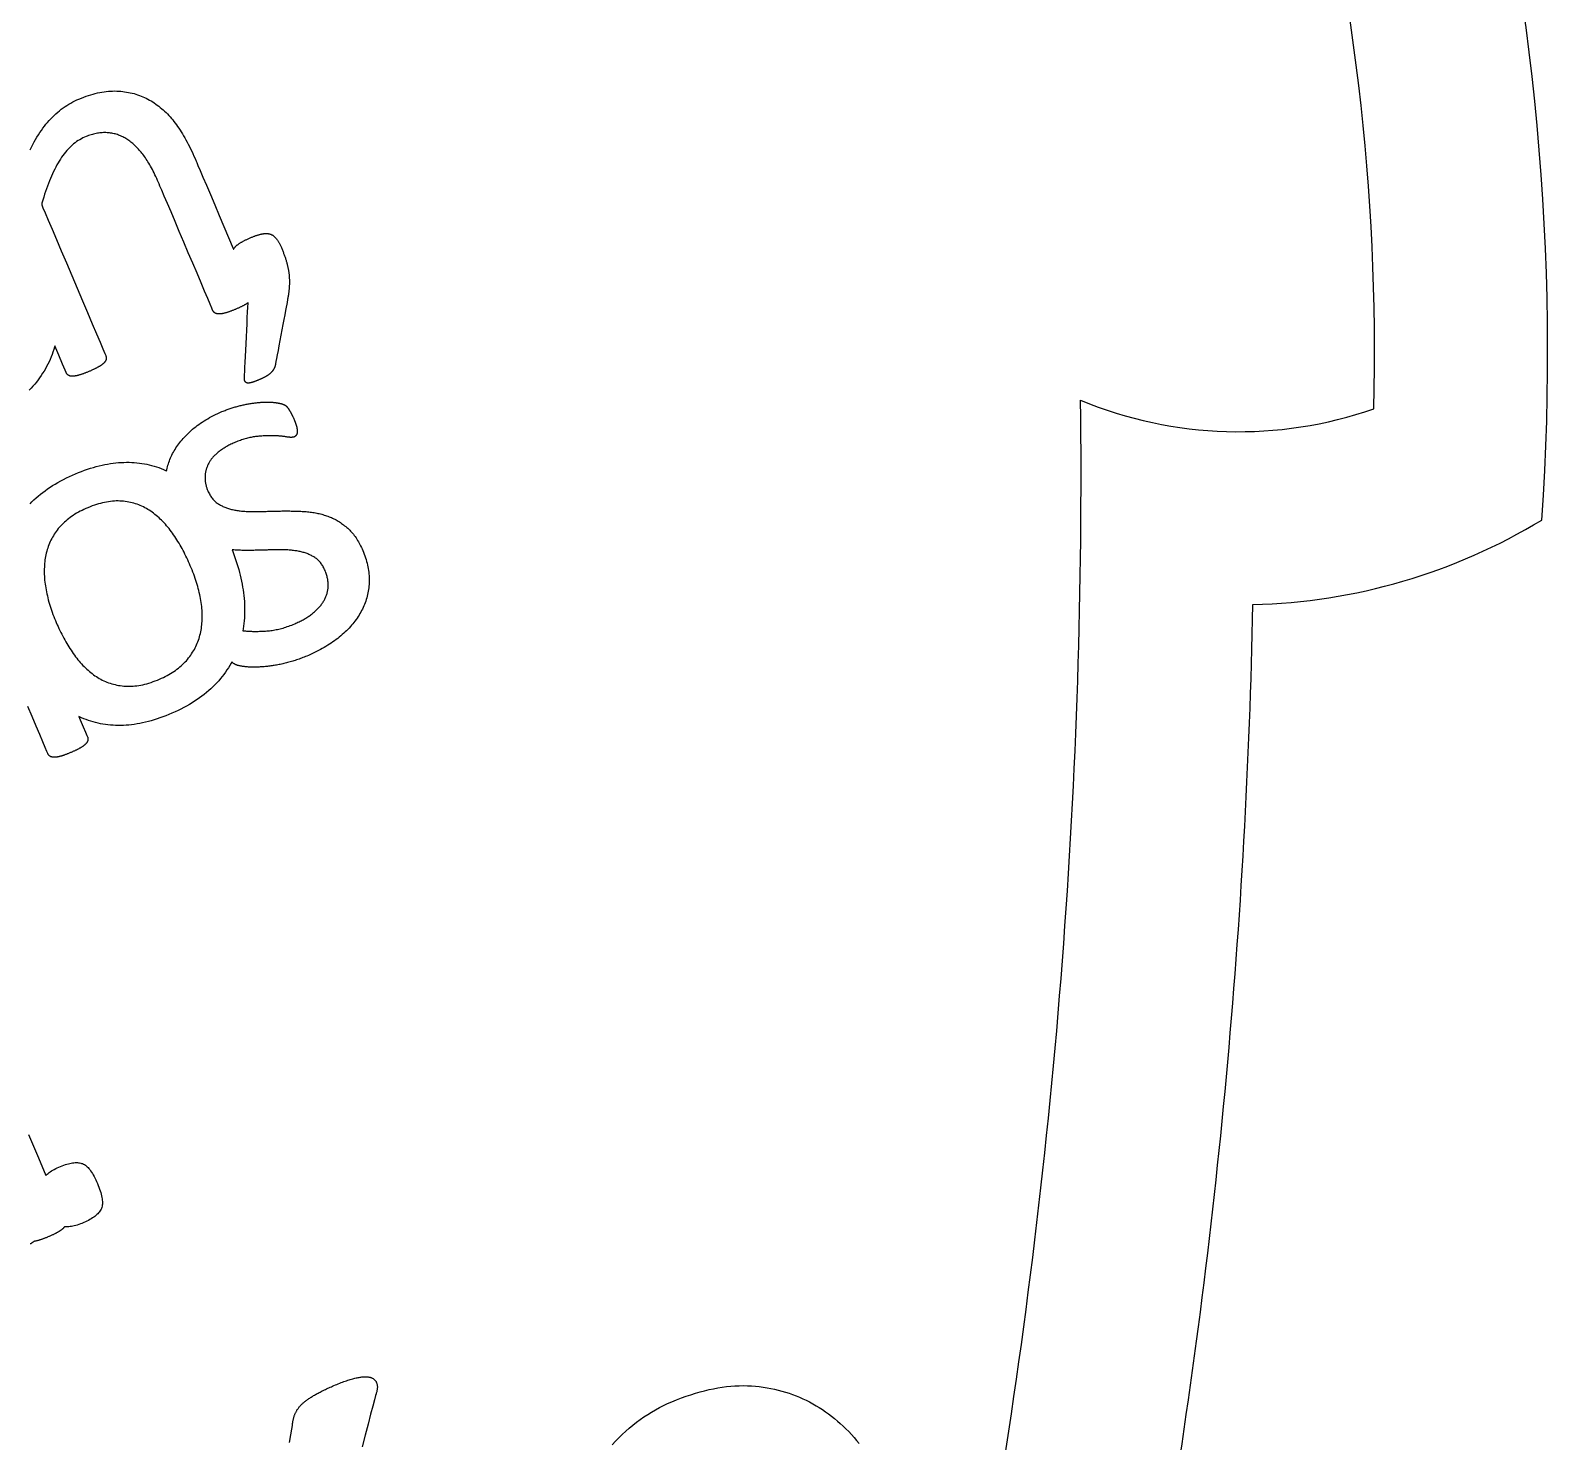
# Model space of a CAD drawing. Header units: millimetres. Extents: x 47 to 159, y 49 to 299.
# Drawn here: x 125.88 to 158.74, y 114.55 to 145.12 of the extents above; entities that cross this region are included whole.
import ezdxf

# ---------------------------------------------------------------- set-up
doc = ezdxf.new("R2010")
doc.units = ezdxf.units.MM

# ---------------------------------------------------------------- blocks, each defined once
blk = doc.blocks.new('angel 01')
for points in [[(27.811, 63.488, 0.036051), (29.696, 83.879, 0.130953), (35.952, 85.712, 0.081074), (34.374, 102.671, 0.071754), (27.521, 130.953, 0.116896), (18.383, 146.555, 0.159235), (13.747, 149.005, 0.318461), (7.102, 157.632, 0.033088)], [(24.112, 64.101, 0.043926), (25.965, 88.307, 0.184388), (32.312, 88.12, 0.071583), (30.669, 102.015, 0.06417)]]:
    blk.add_lwpolyline(points, format="xyb")
for points in [[(3.22, 93.733), (3.248, 93.791), (3.276, 93.847), (3.305, 93.901), (3.335, 93.954), (3.365, 94.006), (3.396, 94.056), (3.428, 94.104), (3.46, 94.151), (3.492, 94.197), (3.526, 94.241), (3.56, 94.283), (3.594, 94.324), (3.629, 94.364), (3.665, 94.403), (3.701, 94.44), (3.738, 94.476), (3.776, 94.511), (3.814, 94.545), (3.853, 94.577), (3.892, 94.608), (3.932, 94.638), (3.973, 94.666), (4.014, 94.693), (4.056, 94.719), (4.098, 94.744), (4.141, 94.767), (4.184, 94.789), (4.229, 94.81), (4.274, 94.83), (4.327, 94.851), (4.378, 94.871), (4.429, 94.89), (4.48, 94.907), (4.53, 94.923), (4.58, 94.937), (4.629, 94.95), (4.678, 94.962), (4.726, 94.972), (4.773, 94.981), (4.821, 94.988), (4.867, 94.995), (4.913, 94.999), (4.959, 95.003), (5.004, 95.004), (5.048, 95.005), (5.093, 95.004), (5.136, 95.002), (5.179, 94.998), (5.222, 94.994), (5.264, 94.989), (5.305, 94.982), (5.346, 94.975), (5.387, 94.966), (5.427, 94.957), (5.467, 94.947), (5.506, 94.935), (5.545, 94.923), (5.583, 94.91), (5.621, 94.895), (5.658, 94.88), (5.695, 94.864), (5.731, 94.846), (5.767, 94.828), (5.802, 94.809), (5.837, 94.788), (5.871, 94.767), (5.905, 94.745), (5.939, 94.722), (5.971, 94.698), (6.004, 94.673), (6.036, 94.648), (6.068, 94.621), (6.099, 94.594), (6.129, 94.566), (6.16, 94.537), (6.189, 94.507), (6.219, 94.476), (6.248, 94.444), (6.276, 94.412), (6.304, 94.378), (6.331, 94.344), (6.358, 94.309), (6.385, 94.273), (6.411, 94.236), (6.438, 94.197), (6.464, 94.158), (6.49, 94.117), (6.515, 94.076), (6.541, 94.033), (6.566, 93.989), (6.592, 93.944), (6.617, 93.898), (6.642, 93.85), (6.667, 93.802), (6.691, 93.752), (6.716, 93.701), (6.74, 93.649), (6.765, 93.596), (6.789, 93.542), (6.812, 93.487), (6.824, 93.459), (6.852, 93.393), (6.898, 93.284), (6.96, 93.139), (7.035, 92.962), (7.121, 92.761), (7.214, 92.541), (7.313, 92.309), (7.414, 92.07), (7.516, 91.83), (7.615, 91.596), (7.623, 91.577), (7.626, 91.581), (7.631, 91.589), (7.636, 91.597), (7.642, 91.604), (7.647, 91.612), (7.654, 91.619), (7.66, 91.626), (7.666, 91.634), (7.673, 91.641), (7.68, 91.648), (7.688, 91.655), (7.696, 91.662), (7.703, 91.669), (7.712, 91.675), (7.72, 91.682), (7.729, 91.689), (7.738, 91.695), (7.747, 91.702), (7.757, 91.708), (7.767, 91.714), (7.777, 91.721), (7.787, 91.727), (7.798, 91.733), (7.809, 91.739), (7.82, 91.746), (7.832, 91.752), (7.844, 91.758), (7.856, 91.765), (7.869, 91.771), (7.882, 91.777), (7.895, 91.784), (7.909, 91.79), (7.922, 91.797), (7.937, 91.803), (7.951, 91.81), (7.966, 91.816), (7.981, 91.823), (7.996, 91.829), (8.01, 91.835), (8.024, 91.841), (8.038, 91.846), (8.052, 91.852), (8.066, 91.857), (8.08, 91.862), (8.093, 91.866), (8.106, 91.871), (8.119, 91.875), (8.132, 91.88), (8.144, 91.884), (8.157, 91.888), (8.169, 91.891), (8.181, 91.895), (8.192, 91.898), (8.204, 91.901), (8.215, 91.904), (8.227, 91.906), (8.238, 91.909), (8.249, 91.911), (8.26, 91.912), (8.27, 91.914), (8.281, 91.915), (8.291, 91.916), (8.301, 91.917), (8.311, 91.917), (8.321, 91.918), (8.331, 91.918), (8.341, 91.917), (8.35, 91.917), (8.36, 91.916), (8.369, 91.915), (8.378, 91.914), (8.387, 91.912), (8.396, 91.911), (8.404, 91.908), (8.413, 91.906), (8.421, 91.903), (8.43, 91.9), (8.438, 91.896), (8.446, 91.892), (8.455, 91.888), (8.463, 91.883), (8.471, 91.879), (8.479, 91.873), (8.486, 91.868), (8.494, 91.862), (8.502, 91.855), (8.509, 91.849), (8.517, 91.841), (8.524, 91.834), (8.531, 91.826), (8.539, 91.818), (8.546, 91.81), (8.553, 91.801), (8.56, 91.791), (8.567, 91.781), (8.574, 91.771), (8.581, 91.76), (8.588, 91.749), (8.595, 91.737), (8.602, 91.725), (8.609, 91.713), (8.616, 91.7), (8.623, 91.686), (8.63, 91.672), (8.637, 91.658), (8.644, 91.643), (8.651, 91.628), (8.657, 91.612), (8.665, 91.594), (8.673, 91.576), (8.68, 91.558), (8.687, 91.54), (8.694, 91.523), (8.701, 91.505), (8.707, 91.488), (8.714, 91.47), (8.72, 91.453), (8.726, 91.436), (8.732, 91.419), (8.738, 91.402), (8.744, 91.386), (8.749, 91.369), (8.754, 91.353), (8.759, 91.337), (8.764, 91.32), (8.769, 91.304), (8.774, 91.288), (8.778, 91.272), (8.782, 91.256), (8.786, 91.241), (8.79, 91.225), (8.794, 91.209), (8.797, 91.193), (8.801, 91.177), (8.804, 91.162), (8.807, 91.146), (8.81, 91.131), (8.812, 91.115), (8.815, 91.1), (8.817, 91.084), (8.819, 91.069), (8.821, 91.054), (8.823, 91.038), (8.825, 91.023), (8.826, 91.008), (8.827, 90.992), (8.829, 90.977), (8.83, 90.961), (8.83, 90.946), (8.831, 90.93), (8.832, 90.914), (8.832, 90.899), (8.832, 90.883), (8.832, 90.867), (8.832, 90.852), (8.832, 90.836), (8.831, 90.82), (8.831, 90.804), (8.83, 90.788), (8.829, 90.772), (8.828, 90.756), (8.827, 90.74), (8.825, 90.723), (8.824, 90.707), (8.822, 90.69), (8.82, 90.673), (8.819, 90.656), (8.816, 90.639), (8.814, 90.622), (8.812, 90.605), (8.809, 90.587), (8.807, 90.569), (8.804, 90.551), (8.801, 90.533), (8.798, 90.515), (8.794, 90.497), (8.791, 90.478), (8.788, 90.459), (8.785, 90.444), (8.781, 90.426), (8.773, 90.385), (8.762, 90.325), (8.748, 90.248), (8.731, 90.157), (8.711, 90.055), (8.691, 89.945), (8.669, 89.831), (8.648, 89.714), (8.626, 89.599), (8.605, 89.488), (8.586, 89.384), (8.568, 89.29), (8.553, 89.209), (8.541, 89.143), (8.532, 89.097), (8.527, 89.073), (8.526, 89.067), (8.525, 89.062), (8.524, 89.057), (8.522, 89.052), (8.521, 89.046), (8.519, 89.041), (8.517, 89.036), (8.516, 89.031), (8.514, 89.026), (8.512, 89.021), (8.51, 89.016), (8.508, 89.011), (8.506, 89.007), (8.504, 89.002), (8.501, 88.997), (8.499, 88.992), (8.496, 88.988), (8.494, 88.983), (8.491, 88.979), (8.489, 88.974), (8.486, 88.969), (8.483, 88.965), (8.48, 88.96), (8.476, 88.956), (8.473, 88.951), (8.47, 88.946), (8.466, 88.942), (8.463, 88.937), (8.459, 88.933), (8.455, 88.928), (8.451, 88.923), (8.447, 88.919), (8.443, 88.914), (8.438, 88.909), (8.434, 88.905), (8.429, 88.9), (8.425, 88.895), (8.42, 88.89), (8.415, 88.886), (8.41, 88.881), (8.405, 88.877), (8.399, 88.872), (8.394, 88.868), (8.388, 88.863), (8.382, 88.859), (8.377, 88.854), (8.371, 88.85), (8.364, 88.846), (8.358, 88.842), (8.352, 88.838), (8.345, 88.833), (8.339, 88.829), (8.332, 88.825), (8.325, 88.821), (8.318, 88.817), (8.31, 88.813), (8.302, 88.809), (8.294, 88.805), (8.286, 88.801), (8.278, 88.796), (8.269, 88.792), (8.26, 88.788), (8.251, 88.783), (8.242, 88.779), (8.232, 88.774), (8.223, 88.77), (8.213, 88.765), (8.202, 88.761), (8.192, 88.756), (8.181, 88.752), (8.17, 88.747), (8.16, 88.742), (8.15, 88.738), (8.14, 88.734), (8.131, 88.731), (8.122, 88.727), (8.112, 88.723), (8.103, 88.72), (8.095, 88.717), (8.086, 88.713), (8.077, 88.71), (8.069, 88.707), (8.061, 88.705), (8.053, 88.702), (8.045, 88.699), (8.037, 88.697), (8.03, 88.695), (8.023, 88.693), (8.015, 88.691), (8.008, 88.689), (8.001, 88.687), (7.995, 88.685), (7.988, 88.684), (7.982, 88.682), (7.976, 88.681), (7.97, 88.68), (7.964, 88.68), (7.959, 88.679), (7.953, 88.678), (7.948, 88.678), (7.943, 88.678), (7.938, 88.678), (7.934, 88.678), (7.929, 88.678), (7.925, 88.679), (7.921, 88.679), (7.917, 88.68), (7.914, 88.681), (7.91, 88.682), (7.907, 88.684), (7.903, 88.685), (7.9, 88.686), (7.897, 88.688), (7.894, 88.69), (7.891, 88.692), (7.888, 88.694), (7.885, 88.696), (7.883, 88.699), (7.88, 88.701), (7.878, 88.704), (7.876, 88.707), (7.874, 88.71), (7.872, 88.713), (7.87, 88.716), (7.868, 88.72), (7.866, 88.723), (7.865, 88.727), (7.863, 88.731), (7.862, 88.735), (7.861, 88.739), (7.86, 88.743), (7.859, 88.747), (7.858, 88.752), (7.857, 88.756), (7.857, 88.761), (7.856, 88.766), (7.856, 88.771), (7.856, 88.776), (7.856, 88.781), (7.856, 88.786), (7.856, 88.792), (7.856, 88.798), (7.857, 88.812), (7.859, 88.856), (7.863, 88.926), (7.867, 89.018), (7.873, 89.128), (7.879, 89.252), (7.885, 89.388), (7.892, 89.53), (7.9, 89.676), (7.907, 89.821), (7.914, 89.962), (7.92, 90.096), (7.926, 90.217), (7.931, 90.324), (7.936, 90.411), (7.936, 90.417), (7.934, 90.415), (7.926, 90.41), (7.919, 90.405), (7.912, 90.4), (7.904, 90.395), (7.896, 90.39), (7.887, 90.385), (7.879, 90.38), (7.87, 90.375), (7.861, 90.37), (7.851, 90.364), (7.842, 90.359), (7.832, 90.354), (7.821, 90.348), (7.811, 90.343), (7.8, 90.338), (7.789, 90.332), (7.777, 90.327), (7.766, 90.321), (7.754, 90.315), (7.741, 90.31), (7.729, 90.304), (7.716, 90.298), (7.702, 90.292), (7.689, 90.286), (7.675, 90.281), (7.661, 90.275), (7.647, 90.269), (7.633, 90.263), (7.619, 90.257), (7.605, 90.252), (7.592, 90.247), (7.579, 90.242), (7.567, 90.237), (7.554, 90.232), (7.542, 90.228), (7.53, 90.223), (7.519, 90.219), (7.507, 90.215), (7.496, 90.212), (7.485, 90.208), (7.475, 90.205), (7.465, 90.202), (7.455, 90.199), (7.445, 90.196), (7.435, 90.194), (7.426, 90.191), (7.417, 90.189), (7.408, 90.187), (7.399, 90.185), (7.39, 90.183), (7.382, 90.182), (7.374, 90.18), (7.366, 90.179), (7.358, 90.178), (7.351, 90.177), (7.343, 90.176), (7.336, 90.175), (7.329, 90.175), (7.322, 90.175), (7.316, 90.175), (7.31, 90.175), (7.303, 90.175), (7.297, 90.175), (7.292, 90.175), (7.286, 90.176), (7.28, 90.177), (7.275, 90.177), (7.269, 90.178), (7.264, 90.179), (7.259, 90.18), (7.254, 90.182), (7.25, 90.183), (7.245, 90.184), (7.241, 90.186), (7.236, 90.188), (7.232, 90.19), (7.228, 90.192), (7.224, 90.194), (7.22, 90.196), (7.217, 90.198), (7.213, 90.201), (7.21, 90.203), (7.206, 90.206), (7.203, 90.209), (7.2, 90.212), (7.197, 90.215), (7.194, 90.218), (7.191, 90.221), (7.188, 90.225), (7.186, 90.229), (7.183, 90.233), (7.181, 90.237), (7.178, 90.241), (7.176, 90.245), (7.174, 90.249), (7.172, 90.254), (7.169, 90.26), (7.151, 90.303), (7.114, 90.389), (7.062, 90.513), (6.995, 90.67), (6.918, 90.852), (6.831, 91.056), (6.739, 91.274), (6.642, 91.501), (6.544, 91.732), (6.448, 91.96), (6.355, 92.179), (6.268, 92.384), (6.189, 92.569), (6.121, 92.728), (6.067, 92.856), (6.029, 92.946), (6.009, 92.993), (5.996, 93.023), (5.977, 93.066), (5.958, 93.109), (5.939, 93.15), (5.92, 93.191), (5.901, 93.23), (5.882, 93.268), (5.864, 93.305), (5.845, 93.34), (5.826, 93.375), (5.807, 93.408), (5.788, 93.441), (5.769, 93.472), (5.751, 93.502), (5.732, 93.53), (5.713, 93.558), (5.694, 93.585), (5.676, 93.61), (5.657, 93.634), (5.638, 93.658), (5.619, 93.681), (5.6, 93.704), (5.581, 93.726), (5.561, 93.747), (5.541, 93.768), (5.521, 93.788), (5.501, 93.808), (5.481, 93.827), (5.46, 93.846), (5.44, 93.864), (5.419, 93.881), (5.398, 93.898), (5.377, 93.914), (5.355, 93.93), (5.334, 93.945), (5.312, 93.96), (5.29, 93.974), (5.268, 93.987), (5.246, 93.999), (5.223, 94.011), (5.2, 94.022), (5.177, 94.032), (5.154, 94.042), (5.13, 94.051), (5.107, 94.059), (5.083, 94.066), (5.059, 94.073), (5.034, 94.079), (5.01, 94.085), (4.985, 94.089), (4.96, 94.093), (4.935, 94.096), (4.909, 94.099), (4.883, 94.101), (4.858, 94.102), (4.832, 94.102), (4.806, 94.102), (4.779, 94.1), (4.753, 94.098), (4.727, 94.096), (4.7, 94.092), (4.673, 94.088), (4.647, 94.083), (4.62, 94.077), (4.593, 94.071), (4.565, 94.064), (4.538, 94.056), (4.511, 94.047), (4.483, 94.037), (4.455, 94.027), (4.428, 94.016), (4.398, 94.004), (4.362, 93.987), (4.327, 93.97), (4.292, 93.95), (4.258, 93.93), (4.225, 93.907), (4.192, 93.884), (4.16, 93.859), (4.129, 93.832), (4.098, 93.804), (4.068, 93.775), (4.038, 93.744), (4.009, 93.712), (3.981, 93.678), (3.953, 93.643), (3.926, 93.607), (3.899, 93.569), (3.873, 93.529), (3.848, 93.488), (3.823, 93.446), (3.798, 93.402), (3.774, 93.357), (3.75, 93.311), (3.727, 93.263), (3.704, 93.213), (3.681, 93.162), (3.659, 93.11), (3.637, 93.056), (3.615, 93.001), (3.594, 92.945), (3.573, 92.887), (3.553, 92.827), (3.532, 92.767), (3.513, 92.704), (3.493, 92.641), (3.474, 92.576), (3.47, 92.537), (3.496, 92.476), (3.544, 92.363), (3.61, 92.207), (3.692, 92.014), (3.787, 91.79), (3.892, 91.543), (4.004, 91.28), (4.119, 91.008), (4.236, 90.733), (4.351, 90.462), (4.461, 90.203), (4.563, 89.962), (4.654, 89.747), (4.732, 89.564), (4.793, 89.42), (4.835, 89.321), (4.854, 89.276), (4.857, 89.271), (4.858, 89.266), (4.86, 89.261), (4.862, 89.257), (4.863, 89.252), (4.864, 89.248), (4.865, 89.243), (4.866, 89.239), (4.866, 89.234), (4.867, 89.23), (4.867, 89.225), (4.867, 89.221), (4.867, 89.217), (4.867, 89.212), (4.866, 89.208), (4.866, 89.204), (4.865, 89.2), (4.864, 89.195), (4.863, 89.191), (4.862, 89.187), (4.861, 89.183), (4.859, 89.178), (4.857, 89.174), (4.855, 89.17), (4.853, 89.165), (4.851, 89.161), (4.848, 89.157), (4.846, 89.152), (4.843, 89.148), (4.84, 89.143), (4.836, 89.139), (4.833, 89.134), (4.829, 89.13), (4.825, 89.125), (4.821, 89.121), (4.817, 89.116), (4.813, 89.112), (4.808, 89.107), (4.803, 89.103), (4.798, 89.098), (4.793, 89.093), (4.787, 89.088), (4.781, 89.084), (4.775, 89.079), (4.768, 89.074), (4.762, 89.069), (4.755, 89.064), (4.747, 89.059), (4.74, 89.054), (4.732, 89.049), (4.724, 89.044), (4.716, 89.039), (4.707, 89.034), (4.699, 89.029), (4.69, 89.024), (4.68, 89.019), (4.67, 89.013), (4.66, 89.008), (4.65, 89.003), (4.639, 88.997), (4.628, 88.992), (4.617, 88.986), (4.605, 88.98), (4.593, 88.975), (4.581, 88.969), (4.568, 88.963), (4.555, 88.957), (4.542, 88.951), (4.529, 88.945), (4.515, 88.939), (4.5, 88.933), (4.486, 88.927), (4.472, 88.921), (4.459, 88.915), (4.445, 88.91), (4.432, 88.905), (4.419, 88.9), (4.407, 88.895), (4.394, 88.89), (4.382, 88.886), (4.37, 88.881), (4.359, 88.877), (4.347, 88.873), (4.336, 88.869), (4.325, 88.865), (4.314, 88.862), (4.304, 88.859), (4.294, 88.856), (4.283, 88.853), (4.274, 88.85), (4.264, 88.847), (4.255, 88.845), (4.245, 88.842), (4.236, 88.84), (4.227, 88.838), (4.219, 88.836), (4.21, 88.835), (4.202, 88.833), (4.194, 88.832), (4.186, 88.831), (4.178, 88.829), (4.17, 88.829), (4.163, 88.828), (4.156, 88.827), (4.149, 88.827), (4.142, 88.826), (4.135, 88.826), (4.129, 88.826), (4.122, 88.827), (4.116, 88.827), (4.11, 88.827), (4.104, 88.828), (4.099, 88.828), (4.093, 88.829), (4.088, 88.83), (4.083, 88.831), (4.078, 88.832), (4.073, 88.834), (4.069, 88.835), (4.064, 88.837), (4.06, 88.839), (4.056, 88.84), (4.052, 88.842), (4.048, 88.845), (4.045, 88.847), (4.042, 88.849), (4.038, 88.852), (4.035, 88.854), (4.032, 88.857), (4.029, 88.86), (4.026, 88.863), (4.023, 88.866), (4.02, 88.87), (4.018, 88.873), (4.015, 88.877), (4.012, 88.88), (4.01, 88.884), (4.007, 88.888), (4.005, 88.892), (4.003, 88.897), (4.001, 88.901), (3.999, 88.906), (3.997, 88.91), (3.975, 88.961), (3.921, 89.089), (3.838, 89.285), (3.753, 89.485), (3.745, 89.458), (3.729, 89.403), (3.711, 89.349), (3.692, 89.296), (3.671, 89.243), (3.649, 89.191), (3.626, 89.139), (3.601, 89.088), (3.575, 89.038), (3.548, 88.988), (3.519, 88.939), (3.488, 88.89), (3.457, 88.842), (3.423, 88.794), (3.389, 88.747), (3.353, 88.701), (3.316, 88.655), (3.277, 88.61), (3.237, 88.565), (3.195, 88.521)], [(3.215, 86.061), (3.257, 86.105), (3.3, 86.147), (3.345, 86.189), (3.392, 86.23), (3.44, 86.27), (3.49, 86.309), (3.541, 86.347), (3.594, 86.385), (3.648, 86.421), (3.704, 86.457), (3.761, 86.492), (3.819, 86.526), (3.88, 86.559), (3.941, 86.592), (4.005, 86.624), (4.069, 86.654), (4.136, 86.684), (4.203, 86.713), (4.268, 86.74), (4.333, 86.765), (4.397, 86.789), (4.461, 86.811), (4.525, 86.832), (4.588, 86.851), (4.65, 86.869), (4.712, 86.885), (4.774, 86.899), (4.835, 86.913), (4.895, 86.924), (4.955, 86.934), (5.015, 86.943), (5.074, 86.95), (5.132, 86.955), (5.19, 86.959), (5.248, 86.961), (5.305, 86.962), (5.362, 86.962), (5.418, 86.96), (5.473, 86.957), (5.528, 86.952), (5.583, 86.946), (5.637, 86.939), (5.691, 86.93), (5.744, 86.919), (5.796, 86.908), (5.849, 86.894), (5.9, 86.88), (5.951, 86.864), (6.002, 86.847), (6.052, 86.828), (6.102, 86.808), (6.151, 86.786), (6.17, 86.777), (6.175, 86.801), (6.183, 86.833), (6.191, 86.865), (6.2, 86.897), (6.21, 86.929), (6.221, 86.961), (6.232, 86.993), (6.245, 87.025), (6.258, 87.056), (6.272, 87.088), (6.287, 87.119), (6.303, 87.15), (6.32, 87.181), (6.337, 87.212), (6.356, 87.242), (6.375, 87.273), (6.395, 87.303), (6.416, 87.333), (6.438, 87.363), (6.461, 87.393), (6.484, 87.422), (6.509, 87.451), (6.534, 87.48), (6.56, 87.509), (6.587, 87.538), (6.615, 87.566), (6.644, 87.595), (6.674, 87.623), (6.704, 87.651), (6.736, 87.678), (6.768, 87.705), (6.802, 87.732), (6.836, 87.758), (6.872, 87.784), (6.908, 87.809), (6.945, 87.834), (6.984, 87.858), (7.023, 87.882), (7.063, 87.906), (7.105, 87.929), (7.147, 87.952), (7.19, 87.974), (7.234, 87.996), (7.279, 88.017), (7.325, 88.038), (7.372, 88.059), (7.398, 88.069), (7.419, 88.078), (7.44, 88.086), (7.461, 88.095), (7.482, 88.103), (7.504, 88.11), (7.525, 88.118), (7.547, 88.126), (7.568, 88.133), (7.59, 88.14), (7.612, 88.147), (7.634, 88.153), (7.656, 88.16), (7.678, 88.166), (7.7, 88.172), (7.722, 88.178), (7.744, 88.184), (7.767, 88.189), (7.789, 88.195), (7.811, 88.2), (7.833, 88.205), (7.855, 88.21), (7.877, 88.214), (7.898, 88.218), (7.919, 88.223), (7.94, 88.227), (7.961, 88.23), (7.982, 88.234), (8.002, 88.237), (8.023, 88.24), (8.043, 88.243), (8.063, 88.246), (8.082, 88.249), (8.102, 88.251), (8.121, 88.253), (8.141, 88.255), (8.159, 88.257), (8.178, 88.259), (8.197, 88.26), (8.215, 88.262), (8.233, 88.263), (8.25, 88.264), (8.268, 88.265), (8.285, 88.265), (8.302, 88.266), (8.318, 88.266), (8.335, 88.266), (8.351, 88.266), (8.367, 88.266), (8.382, 88.266), (8.398, 88.265), (8.413, 88.265), (8.428, 88.264), (8.442, 88.263), (8.457, 88.262), (8.47, 88.261), (8.484, 88.259), (8.497, 88.258), (8.51, 88.257), (8.523, 88.255), (8.535, 88.254), (8.546, 88.252), (8.558, 88.251), (8.569, 88.249), (8.58, 88.248), (8.59, 88.246), (8.6, 88.244), (8.61, 88.243), (8.619, 88.241), (8.628, 88.239), (8.636, 88.237), (8.644, 88.235), (8.652, 88.233), (8.66, 88.231), (8.667, 88.228), (8.674, 88.226), (8.681, 88.224), (8.688, 88.222), (8.694, 88.219), (8.7, 88.217), (8.706, 88.215), (8.712, 88.212), (8.717, 88.21), (8.722, 88.207), (8.727, 88.205), (8.732, 88.202), (8.736, 88.2), (8.74, 88.197), (8.744, 88.195), (8.747, 88.192), (8.751, 88.189), (8.754, 88.187), (8.758, 88.184), (8.761, 88.181), (8.764, 88.178), (8.767, 88.175), (8.771, 88.172), (8.774, 88.168), (8.777, 88.165), (8.78, 88.162), (8.783, 88.158), (8.786, 88.155), (8.789, 88.151), (8.792, 88.148), (8.795, 88.144), (8.797, 88.14), (8.8, 88.136), (8.803, 88.132), (8.806, 88.128), (8.809, 88.124), (8.811, 88.119), (8.814, 88.115), (8.817, 88.11), (8.82, 88.106), (8.823, 88.101), (8.827, 88.096), (8.83, 88.091), (8.833, 88.086), (8.836, 88.08), (8.84, 88.075), (8.843, 88.07), (8.846, 88.064), (8.85, 88.058), (8.853, 88.052), (8.857, 88.047), (8.861, 88.041), (8.864, 88.034), (8.868, 88.028), (8.871, 88.021), (8.875, 88.014), (8.879, 88.008), (8.882, 88), (8.886, 87.993), (8.89, 87.986), (8.894, 87.978), (8.897, 87.97), (8.901, 87.962), (8.905, 87.954), (8.909, 87.945), (8.913, 87.937), (8.917, 87.928), (8.921, 87.919), (8.924, 87.91), (8.929, 87.9), (8.933, 87.89), (8.937, 87.881), (8.94, 87.871), (8.944, 87.862), (8.948, 87.853), (8.951, 87.844), (8.955, 87.835), (8.958, 87.826), (8.961, 87.817), (8.964, 87.808), (8.967, 87.8), (8.97, 87.792), (8.973, 87.783), (8.975, 87.775), (8.978, 87.767), (8.98, 87.759), (8.983, 87.752), (8.985, 87.744), (8.987, 87.737), (8.989, 87.729), (8.99, 87.722), (8.992, 87.715), (8.994, 87.708), (8.995, 87.701), (8.996, 87.694), (8.997, 87.688), (8.998, 87.681), (8.999, 87.675), (9, 87.668), (9.001, 87.662), (9.001, 87.656), (9.002, 87.65), (9.002, 87.644), (9.002, 87.639), (9.002, 87.633), (9.002, 87.628), (9.002, 87.622), (9.001, 87.617), (9.001, 87.612), (9, 87.607), (9, 87.602), (8.999, 87.597), (8.998, 87.593), (8.997, 87.588), (8.996, 87.584), (8.995, 87.58), (8.993, 87.576), (8.992, 87.572), (8.99, 87.568), (8.989, 87.564), (8.987, 87.561), (8.985, 87.557), (8.983, 87.554), (8.981, 87.551), (8.979, 87.548), (8.977, 87.545), (8.974, 87.542), (8.972, 87.539), (8.969, 87.536), (8.967, 87.534), (8.964, 87.531), (8.961, 87.529), (8.959, 87.526), (8.956, 87.524), (8.953, 87.522), (8.95, 87.52), (8.947, 87.518), (8.943, 87.516), (8.94, 87.514), (8.937, 87.513), (8.933, 87.511), (8.927, 87.509), (8.921, 87.507), (8.915, 87.506), (8.908, 87.504), (8.901, 87.503), (8.893, 87.503), (8.885, 87.502), (8.877, 87.502), (8.868, 87.502), (8.859, 87.502), (8.849, 87.502), (8.839, 87.503), (8.829, 87.504), (8.818, 87.505), (8.807, 87.507), (8.795, 87.508), (8.783, 87.51), (8.77, 87.512), (8.757, 87.514), (8.744, 87.516), (8.731, 87.518), (8.717, 87.52), (8.702, 87.522), (8.688, 87.524), (8.673, 87.525), (8.658, 87.527), (8.642, 87.528), (8.626, 87.53), (8.61, 87.531), (8.593, 87.532), (8.576, 87.533), (8.558, 87.534), (8.541, 87.535), (8.523, 87.536), (8.504, 87.536), (8.485, 87.537), (8.466, 87.537), (8.447, 87.538), (8.427, 87.538), (8.407, 87.538), (8.387, 87.537), (8.367, 87.537), (8.346, 87.536), (8.325, 87.535), (8.304, 87.534), (8.282, 87.533), (8.26, 87.532), (8.238, 87.53), (8.215, 87.529), (8.192, 87.527), (8.169, 87.525), (8.146, 87.523), (8.122, 87.52), (8.098, 87.518), (8.074, 87.514), (8.05, 87.511), (8.025, 87.506), (8.001, 87.502), (7.976, 87.497), (7.951, 87.491), (7.925, 87.485), (7.9, 87.478), (7.874, 87.471), (7.848, 87.463), (7.822, 87.455), (7.796, 87.446), (7.77, 87.437), (7.743, 87.428), (7.716, 87.417), (7.689, 87.407), (7.662, 87.396), (7.637, 87.385), (7.613, 87.374), (7.589, 87.364), (7.566, 87.353), (7.544, 87.342), (7.522, 87.33), (7.5, 87.319), (7.479, 87.307), (7.458, 87.296), (7.438, 87.284), (7.418, 87.271), (7.399, 87.259), (7.38, 87.247), (7.361, 87.234), (7.343, 87.221), (7.326, 87.208), (7.309, 87.195), (7.292, 87.182), (7.276, 87.168), (7.261, 87.155), (7.245, 87.141), (7.231, 87.127), (7.216, 87.114), (7.203, 87.1), (7.189, 87.086), (7.177, 87.071), (7.164, 87.057), (7.153, 87.043), (7.141, 87.028), (7.131, 87.014), (7.12, 86.999), (7.11, 86.984), (7.101, 86.97), (7.092, 86.955), (7.084, 86.94), (7.076, 86.924), (7.068, 86.909), (7.061, 86.894), (7.055, 86.878), (7.049, 86.863), (7.043, 86.847), (7.037, 86.831), (7.032, 86.816), (7.028, 86.8), (7.024, 86.784), (7.02, 86.768), (7.017, 86.752), (7.014, 86.736), (7.011, 86.72), (7.009, 86.704), (7.008, 86.687), (7.006, 86.671), (7.005, 86.655), (7.005, 86.638), (7.005, 86.622), (7.006, 86.605), (7.006, 86.589), (7.008, 86.572), (7.009, 86.556), (7.011, 86.539), (7.014, 86.523), (7.016, 86.506), (7.02, 86.49), (7.023, 86.473), (7.027, 86.457), (7.032, 86.441), (7.036, 86.424), (7.041, 86.408), (7.047, 86.392), (7.053, 86.375), (7.059, 86.359), (7.066, 86.342), (7.076, 86.32), (7.087, 86.298), (7.098, 86.277), (7.109, 86.257), (7.121, 86.237), (7.133, 86.219), (7.146, 86.2), (7.159, 86.183), (7.173, 86.166), (7.187, 86.15), (7.202, 86.134), (7.217, 86.12), (7.233, 86.106), (7.249, 86.092), (7.265, 86.079), (7.282, 86.067), (7.3, 86.056), (7.318, 86.045), (7.336, 86.035), (7.355, 86.025), (7.374, 86.016), (7.393, 86.007), (7.413, 85.998), (7.433, 85.99), (7.453, 85.982), (7.473, 85.974), (7.494, 85.967), (7.515, 85.96), (7.537, 85.954), (7.558, 85.948), (7.58, 85.942), (7.603, 85.937), (7.625, 85.932), (7.648, 85.927), (7.671, 85.923), (7.695, 85.919), (7.719, 85.916), (7.743, 85.912), (7.767, 85.909), (7.791, 85.907), (7.816, 85.904), (7.841, 85.902), (7.866, 85.9), (7.892, 85.898), (7.917, 85.897), (7.943, 85.895), (7.969, 85.894), (7.996, 85.894), (8.022, 85.893), (8.049, 85.893), (8.076, 85.893), (8.103, 85.893), (8.131, 85.894), (8.159, 85.895), (8.187, 85.896), (8.215, 85.896), (8.243, 85.897), (8.271, 85.898), (8.299, 85.899), (8.327, 85.899), (8.355, 85.9), (8.383, 85.901), (8.412, 85.901), (8.44, 85.902), (8.469, 85.903), (8.497, 85.904), (8.526, 85.904), (8.554, 85.905), (8.583, 85.906), (8.612, 85.906), (8.641, 85.907), (8.67, 85.908), (8.699, 85.908), (8.728, 85.908), (8.757, 85.908), (8.786, 85.908), (8.815, 85.908), (8.844, 85.908), (8.873, 85.907), (8.902, 85.907), (8.931, 85.906), (8.96, 85.905), (8.989, 85.904), (9.019, 85.903), (9.048, 85.902), (9.077, 85.901), (9.106, 85.899), (9.136, 85.897), (9.165, 85.895), (9.194, 85.893), (9.223, 85.891), (9.252, 85.888), (9.281, 85.885), (9.31, 85.881), (9.338, 85.877), (9.366, 85.872), (9.394, 85.867), (9.422, 85.862), (9.45, 85.856), (9.477, 85.85), (9.504, 85.843), (9.531, 85.836), (9.558, 85.828), (9.585, 85.82), (9.612, 85.812), (9.638, 85.803), (9.664, 85.794), (9.69, 85.784), (9.716, 85.774), (9.741, 85.763), (9.766, 85.752), (9.791, 85.74), (9.816, 85.727), (9.841, 85.714), (9.865, 85.701), (9.889, 85.686), (9.913, 85.672), (9.936, 85.656), (9.96, 85.64), (9.983, 85.624), (10.006, 85.607), (10.028, 85.589), (10.051, 85.571), (10.073, 85.553), (10.095, 85.533), (10.116, 85.513), (10.137, 85.493), (10.158, 85.471), (10.178, 85.449), (10.198, 85.426), (10.218, 85.402), (10.237, 85.377), (10.255, 85.352), (10.274, 85.325), (10.291, 85.298), (10.309, 85.271), (10.326, 85.242), (10.342, 85.213), (10.359, 85.182), (10.374, 85.151), (10.39, 85.12), (10.405, 85.087), (10.419, 85.054), (10.436, 85.014), (10.451, 84.974), (10.466, 84.934), (10.479, 84.894), (10.491, 84.855), (10.503, 84.815), (10.513, 84.776), (10.522, 84.737), (10.53, 84.698), (10.538, 84.659), (10.544, 84.621), (10.549, 84.582), (10.553, 84.544), (10.556, 84.505), (10.558, 84.467), (10.559, 84.429), (10.559, 84.391), (10.558, 84.354), (10.556, 84.316), (10.553, 84.279), (10.549, 84.242), (10.544, 84.205), (10.538, 84.168), (10.531, 84.132), (10.524, 84.096), (10.515, 84.06), (10.506, 84.025), (10.495, 83.989), (10.484, 83.954), (10.471, 83.92), (10.458, 83.885), (10.444, 83.851), (10.429, 83.817), (10.413, 83.783), (10.396, 83.75), (10.378, 83.716), (10.359, 83.684), (10.339, 83.651), (10.319, 83.619), (10.298, 83.587), (10.275, 83.555), (10.252, 83.524), (10.229, 83.493), (10.204, 83.463), (10.178, 83.433), (10.152, 83.403), (10.125, 83.373), (10.097, 83.344), (10.068, 83.315), (10.039, 83.287), (10.008, 83.259), (9.977, 83.231), (9.945, 83.203), (9.912, 83.176), (9.878, 83.149), (9.844, 83.123), (9.809, 83.097), (9.773, 83.072), (9.736, 83.047), (9.699, 83.022), (9.661, 82.998), (9.623, 82.974), (9.584, 82.951), (9.544, 82.928), (9.503, 82.906), (9.462, 82.884), (9.42, 82.863), (9.378, 82.841), (9.334, 82.821), (9.29, 82.801), (9.246, 82.781), (9.208, 82.765), (9.18, 82.753), (9.153, 82.742), (9.125, 82.731), (9.097, 82.721), (9.069, 82.71), (9.042, 82.7), (9.014, 82.691), (8.986, 82.681), (8.959, 82.672), (8.931, 82.663), (8.904, 82.655), (8.877, 82.647), (8.849, 82.639), (8.822, 82.631), (8.794, 82.624), (8.767, 82.617), (8.74, 82.61), (8.713, 82.604), (8.686, 82.598), (8.659, 82.592), (8.633, 82.586), (8.607, 82.581), (8.581, 82.576), (8.555, 82.571), (8.53, 82.567), (8.504, 82.562), (8.479, 82.558), (8.455, 82.554), (8.43, 82.551), (8.406, 82.547), (8.382, 82.544), (8.358, 82.542), (8.334, 82.539), (8.311, 82.537), (8.288, 82.535), (8.265, 82.533), (8.242, 82.531), (8.22, 82.53), (8.198, 82.529), (8.177, 82.527), (8.156, 82.527), (8.135, 82.526), (8.114, 82.525), (8.094, 82.525), (8.074, 82.525), (8.055, 82.525), (8.035, 82.525), (8.016, 82.525), (7.998, 82.526), (7.98, 82.526), (7.962, 82.527), (7.944, 82.528), (7.927, 82.53), (7.91, 82.531), (7.893, 82.532), (7.877, 82.534), (7.862, 82.536), (7.847, 82.537), (7.832, 82.539), (7.818, 82.541), (7.804, 82.543), (7.791, 82.545), (7.778, 82.548), (7.766, 82.55), (7.754, 82.552), (7.742, 82.555), (7.731, 82.558), (7.721, 82.56), (7.711, 82.563), (7.701, 82.566), (7.692, 82.569), (7.683, 82.573), (7.675, 82.576), (7.666, 82.58), (7.657, 82.584), (7.649, 82.589), (7.64, 82.594), (7.632, 82.599), (7.624, 82.605), (7.616, 82.611), (7.608, 82.617), (7.6, 82.624), (7.592, 82.631), (7.586, 82.636), (7.571, 82.61), (7.542, 82.56), (7.512, 82.512), (7.48, 82.464), (7.447, 82.416), (7.412, 82.369), (7.377, 82.323), (7.339, 82.277), (7.3, 82.232), (7.26, 82.187), (7.219, 82.143), (7.176, 82.1), (7.131, 82.057), (7.085, 82.016), (7.038, 81.975), (6.989, 81.935), (6.939, 81.896), (6.887, 81.858), (6.834, 81.821), (6.779, 81.785), (6.723, 81.749), (6.665, 81.715), (6.606, 81.681), (6.546, 81.648), (6.483, 81.616), (6.42, 81.585), (6.355, 81.555), (6.289, 81.526), (6.223, 81.498), (6.157, 81.472), (6.093, 81.447), (6.029, 81.425), (5.965, 81.403), (5.902, 81.383), (5.839, 81.365), (5.777, 81.348), (5.715, 81.333), (5.654, 81.319), (5.593, 81.306), (5.533, 81.296), (5.473, 81.286), (5.414, 81.279), (5.355, 81.272), (5.296, 81.268), (5.239, 81.264), (5.181, 81.263), (5.124, 81.263), (5.068, 81.264), (5.012, 81.266), (4.957, 81.27), (4.902, 81.276), (4.848, 81.283), (4.794, 81.291), (4.741, 81.3), (4.688, 81.311), (4.635, 81.324), (4.583, 81.338), (4.532, 81.353), (4.481, 81.37), (4.431, 81.388), (4.381, 81.407), (4.332, 81.428), (4.283, 81.45), (4.273, 81.455), (4.303, 81.386), (4.367, 81.234), (4.416, 81.119), (4.447, 81.045), (4.458, 81.019), (4.46, 81.014), (4.462, 81.01), (4.464, 81.005), (4.465, 81), (4.466, 80.996), (4.467, 80.991), (4.468, 80.987), (4.469, 80.982), (4.469, 80.978), (4.47, 80.974), (4.47, 80.969), (4.47, 80.965), (4.47, 80.961), (4.47, 80.956), (4.469, 80.952), (4.469, 80.948), (4.468, 80.944), (4.467, 80.939), (4.466, 80.935), (4.465, 80.931), (4.463, 80.927), (4.462, 80.922), (4.46, 80.918), (4.458, 80.914), (4.456, 80.909), (4.453, 80.905), (4.451, 80.901), (4.448, 80.896), (4.445, 80.892), (4.442, 80.887), (4.438, 80.883), (4.435, 80.878), (4.431, 80.874), (4.427, 80.869), (4.423, 80.865), (4.419, 80.86), (4.415, 80.856), (4.41, 80.851), (4.405, 80.847), (4.4, 80.842), (4.394, 80.837), (4.388, 80.832), (4.382, 80.828), (4.376, 80.823), (4.37, 80.818), (4.363, 80.813), (4.356, 80.808), (4.348, 80.803), (4.341, 80.798), (4.333, 80.793), (4.325, 80.788), (4.317, 80.783), (4.308, 80.778), (4.299, 80.773), (4.29, 80.768), (4.281, 80.762), (4.271, 80.757), (4.261, 80.752), (4.251, 80.747), (4.24, 80.741), (4.229, 80.736), (4.218, 80.73), (4.207, 80.725), (4.195, 80.719), (4.183, 80.713), (4.17, 80.708), (4.158, 80.702), (4.145, 80.696), (4.132, 80.69), (4.118, 80.685), (4.105, 80.679), (4.09, 80.673), (4.076, 80.667), (4.062, 80.661), (4.048, 80.655), (4.035, 80.65), (4.021, 80.645), (4.009, 80.64), (3.996, 80.635), (3.983, 80.63), (3.971, 80.626), (3.959, 80.621), (3.948, 80.617), (3.937, 80.614), (3.925, 80.61), (3.915, 80.606), (3.904, 80.603), (3.894, 80.6), (3.884, 80.597), (3.874, 80.594), (3.864, 80.592), (3.855, 80.589), (3.846, 80.587), (3.837, 80.585), (3.828, 80.583), (3.82, 80.581), (3.811, 80.58), (3.803, 80.578), (3.795, 80.577), (3.787, 80.576), (3.78, 80.575), (3.773, 80.574), (3.765, 80.574), (3.759, 80.573), (3.752, 80.573), (3.745, 80.573), (3.739, 80.573), (3.733, 80.573), (3.727, 80.573), (3.721, 80.573), (3.715, 80.574), (3.709, 80.575), (3.704, 80.575), (3.699, 80.576), (3.694, 80.577), (3.689, 80.578), (3.684, 80.58), (3.679, 80.581), (3.674, 80.582), (3.67, 80.584), (3.666, 80.586), (3.661, 80.588), (3.657, 80.59), (3.653, 80.592), (3.65, 80.594), (3.646, 80.596), (3.643, 80.599), (3.639, 80.601), (3.636, 80.604), (3.633, 80.607), (3.629, 80.61), (3.626, 80.613), (3.623, 80.616), (3.621, 80.619), (3.618, 80.623), (3.615, 80.627), (3.613, 80.63), (3.61, 80.634), (3.608, 80.638), (3.605, 80.643), (3.603, 80.647), (3.601, 80.652), (3.598, 80.658), (3.58, 80.7), (3.544, 80.787), (3.491, 80.911), (3.425, 81.067), (3.347, 81.25), (3.261, 81.454), (3.168, 81.672)], [(3.182, 72.402), (3.397, 71.894), (3.558, 71.516), (3.563, 71.522), (3.583, 71.54), (3.605, 71.559), (3.628, 71.577), (3.653, 71.594), (3.68, 71.612), (3.709, 71.629), (3.739, 71.646), (3.771, 71.663), (3.805, 71.68), (3.841, 71.696), (3.877, 71.712), (3.913, 71.726), (3.948, 71.74), (3.982, 71.751), (4.015, 71.762), (4.047, 71.77), (4.077, 71.778), (4.107, 71.784), (4.136, 71.789), (4.164, 71.792), (4.191, 71.795), (4.217, 71.795), (4.243, 71.795), (4.267, 71.792), (4.29, 71.789), (4.312, 71.784), (4.333, 71.778), (4.354, 71.771), (4.373, 71.761), (4.393, 71.75), (4.413, 71.737), (4.432, 71.722), (4.451, 71.704), (4.471, 71.685), (4.49, 71.664), (4.509, 71.641), (4.528, 71.616), (4.546, 71.589), (4.565, 71.56), (4.583, 71.529), (4.602, 71.496), (4.62, 71.461), (4.638, 71.424), (4.656, 71.385), (4.674, 71.344), (4.692, 71.301), (4.707, 71.26), (4.722, 71.22), (4.735, 71.182), (4.746, 71.145), (4.756, 71.109), (4.764, 71.074), (4.771, 71.041), (4.776, 71.01), (4.779, 70.979), (4.782, 70.95), (4.782, 70.922), (4.781, 70.896), (4.778, 70.87), (4.774, 70.847), (4.768, 70.824), (4.761, 70.803), (4.752, 70.783), (4.742, 70.763), (4.729, 70.743), (4.715, 70.723), (4.7, 70.704), (4.682, 70.685), (4.663, 70.667), (4.642, 70.648), (4.619, 70.63), (4.595, 70.612), (4.569, 70.594), (4.541, 70.577), (4.512, 70.56), (4.481, 70.543), (4.448, 70.526), (4.413, 70.51), (4.377, 70.494), (4.34, 70.478), (4.305, 70.465), (4.271, 70.452), (4.237, 70.441), (4.205, 70.431), (4.174, 70.423), (4.143, 70.416), (4.114, 70.411), (4.085, 70.407), (4.058, 70.404), (4.031, 70.402), (4.006, 70.402), (3.981, 70.404), (3.963, 70.406), (3.961, 70.403), (3.958, 70.398), (3.955, 70.394), (3.951, 70.389), (3.947, 70.385), (3.943, 70.38), (3.939, 70.376), (3.935, 70.371), (3.93, 70.366), (3.925, 70.362), (3.92, 70.357), (3.914, 70.352), (3.909, 70.347), (3.903, 70.343), (3.896, 70.338), (3.89, 70.333), (3.883, 70.328), (3.876, 70.323), (3.869, 70.318), (3.861, 70.313), (3.854, 70.308), (3.845, 70.303), (3.837, 70.298), (3.829, 70.292), (3.82, 70.287), (3.811, 70.282), (3.801, 70.277), (3.791, 70.271), (3.781, 70.266), (3.771, 70.261), (3.76, 70.255), (3.749, 70.249), (3.737, 70.244), (3.725, 70.238), (3.713, 70.232), (3.701, 70.226), (3.688, 70.22), (3.675, 70.214), (3.661, 70.208), (3.647, 70.202), (3.633, 70.196), (3.619, 70.19), (3.604, 70.184), (3.591, 70.178), (3.577, 70.172), (3.563, 70.167), (3.55, 70.162), (3.537, 70.157), (3.524, 70.152), (3.512, 70.147), (3.5, 70.142), (3.488, 70.138), (3.476, 70.134), (3.464, 70.13), (3.453, 70.126), (3.442, 70.122), (3.431, 70.119), (3.421, 70.115), (3.41, 70.112), (3.4, 70.109), (3.39, 70.107), (3.381, 70.104), (3.371, 70.102), (3.362, 70.099), (3.353, 70.097), (3.344, 70.095), (3.335, 70.093), (3.327, 70.092), (3.318, 70.09), (3.31, 70.089), (3.302, 70.088), (3.299, 70.087), (3.296, 70.085), (3.29, 70.08), (3.283, 70.074), (3.277, 70.069), (3.27, 70.064), (3.263, 70.058), (3.255, 70.053), (3.248, 70.048), (3.239, 70.043), (3.23, 70.037), (3.221, 70.032)], [(8.837, 65.729), (8.863, 65.894), (8.883, 66.02), (8.896, 66.101), (8.901, 66.129), (8.902, 66.145), (8.904, 66.161), (8.907, 66.176), (8.909, 66.191), (8.912, 66.206), (8.915, 66.221), (8.918, 66.236), (8.921, 66.25), (8.925, 66.265), (8.929, 66.279), (8.933, 66.293), (8.937, 66.306), (8.942, 66.32), (8.947, 66.333), (8.952, 66.346), (8.957, 66.359), (8.963, 66.372), (8.969, 66.384), (8.975, 66.396), (8.982, 66.408), (8.989, 66.42), (8.996, 66.432), (9.003, 66.443), (9.011, 66.455), (9.019, 66.467), (9.028, 66.478), (9.037, 66.489), (9.046, 66.501), (9.055, 66.512), (9.065, 66.523), (9.075, 66.534), (9.085, 66.545), (9.096, 66.556), (9.107, 66.566), (9.119, 66.577), (9.13, 66.588), (9.142, 66.598), (9.155, 66.609), (9.168, 66.619), (9.181, 66.63), (9.195, 66.64), (9.209, 66.651), (9.224, 66.662), (9.239, 66.672), (9.255, 66.683), (9.271, 66.694), (9.287, 66.704), (9.304, 66.715), (9.321, 66.726), (9.339, 66.737), (9.357, 66.748), (9.375, 66.759), (9.394, 66.769), (9.414, 66.78), (9.434, 66.791), (9.454, 66.802), (9.475, 66.814), (9.497, 66.825), (9.519, 66.836), (9.541, 66.847), (9.565, 66.859), (9.588, 66.87), (9.612, 66.882), (9.637, 66.893), (9.662, 66.905), (9.688, 66.917), (9.714, 66.928), (9.741, 66.94), (9.768, 66.952), (9.796, 66.964), (9.827, 66.977), (9.86, 66.991), (9.891, 67.004), (9.923, 67.016), (9.953, 67.028), (9.983, 67.039), (10.013, 67.05), (10.042, 67.06), (10.07, 67.07), (10.097, 67.079), (10.124, 67.088), (10.151, 67.096), (10.176, 67.104), (10.202, 67.111), (10.226, 67.117), (10.25, 67.123), (10.274, 67.129), (10.296, 67.133), (10.319, 67.138), (10.34, 67.142), (10.361, 67.145), (10.381, 67.148), (10.401, 67.151), (10.42, 67.153), (10.438, 67.154), (10.456, 67.155), (10.474, 67.156), (10.49, 67.156), (10.506, 67.155), (10.522, 67.154), (10.536, 67.152), (10.55, 67.15), (10.564, 67.147), (10.577, 67.144), (10.589, 67.141), (10.601, 67.137), (10.612, 67.132), (10.623, 67.127), (10.633, 67.122), (10.642, 67.117), (10.652, 67.111), (10.66, 67.105), (10.669, 67.098), (10.676, 67.091), (10.684, 67.084), (10.69, 67.076), (10.697, 67.068), (10.703, 67.059), (10.708, 67.05), (10.713, 67.041), (10.717, 67.032), (10.721, 67.022), (10.725, 67.012), (10.728, 67.001), (10.73, 66.99), (10.732, 66.979), (10.734, 66.968), (10.735, 66.956), (10.736, 66.944), (10.736, 66.932), (10.736, 66.92), (10.735, 66.908), (10.734, 66.895), (10.732, 66.882), (10.73, 66.869), (10.728, 66.856), (10.725, 66.842), (10.722, 66.828), (10.718, 66.814), (10.713, 66.8), (10.709, 66.786), (10.699, 66.75), (10.675, 66.659), (10.639, 66.521), (10.591, 66.342), (10.535, 66.13), (10.472, 65.892), (10.404, 65.634)], [(15.821, 65.682), (15.893, 65.759), (15.966, 65.834), (16.04, 65.906), (16.115, 65.975), (16.191, 66.042), (16.269, 66.107), (16.347, 66.169), (16.427, 66.228), (16.508, 66.285), (16.591, 66.339), (16.674, 66.391), (16.759, 66.44), (16.845, 66.487), (16.932, 66.531), (17.02, 66.573), (17.112, 66.613), (17.216, 66.656), (17.319, 66.696), (17.422, 66.733), (17.523, 66.767), (17.623, 66.799), (17.723, 66.828), (17.821, 66.854), (17.918, 66.877), (18.015, 66.897), (18.11, 66.915), (18.204, 66.93), (18.297, 66.942), (18.389, 66.952), (18.48, 66.958), (18.571, 66.962), (18.66, 66.963), (18.748, 66.961), (18.835, 66.956), (18.921, 66.95), (19.006, 66.941), (19.09, 66.93), (19.174, 66.917), (19.256, 66.903), (19.337, 66.886), (19.417, 66.867), (19.497, 66.846), (19.575, 66.824), (19.652, 66.799), (19.729, 66.772), (19.804, 66.744), (19.879, 66.713), (19.952, 66.68), (20.025, 66.645), (20.096, 66.609), (20.167, 66.57), (20.237, 66.529), (20.305, 66.487), (20.373, 66.443), (20.44, 66.397), (20.506, 66.349), (20.571, 66.3), (20.635, 66.249), (20.698, 66.196), (20.761, 66.141), (20.822, 66.085), (20.882, 66.027), (20.942, 65.967), (21, 65.905), (21.058, 65.842), (21.115, 65.777), (21.171, 65.71)]]:
    blk.add_lwpolyline(points)
for points in [[(6.686, 84.722), (6.668, 84.765), (6.649, 84.808), (6.63, 84.85), (6.61, 84.891), (6.59, 84.932), (6.57, 84.973), (6.55, 85.013), (6.529, 85.053), (6.507, 85.092), (6.486, 85.131), (6.464, 85.17), (6.441, 85.207), (6.419, 85.245), (6.396, 85.282), (6.372, 85.318), (6.349, 85.354), (6.325, 85.39), (6.3, 85.425), (6.275, 85.459), (6.25, 85.493), (6.225, 85.526), (6.199, 85.558), (6.173, 85.589), (6.146, 85.619), (6.119, 85.649), (6.092, 85.678), (6.064, 85.706), (6.036, 85.733), (6.008, 85.759), (5.979, 85.785), (5.95, 85.81), (5.92, 85.834), (5.89, 85.857), (5.86, 85.879), (5.829, 85.901), (5.798, 85.922), (5.767, 85.942), (5.735, 85.96), (5.702, 85.978), (5.67, 85.995), (5.636, 86.011), (5.603, 86.025), (5.568, 86.039), (5.534, 86.052), (5.499, 86.064), (5.463, 86.074), (5.427, 86.084), (5.39, 86.093), (5.353, 86.1), (5.316, 86.107), (5.278, 86.113), (5.24, 86.117), (5.201, 86.121), (5.162, 86.123), (5.122, 86.124), (5.082, 86.124), (5.041, 86.122), (5, 86.119), (4.959, 86.115), (4.916, 86.109), (4.874, 86.102), (4.831, 86.094), (4.787, 86.084), (4.743, 86.073), (4.699, 86.061), (4.654, 86.047), (4.608, 86.032), (4.562, 86.016), (4.516, 85.998), (4.469, 85.979), (4.425, 85.96), (4.383, 85.941), (4.341, 85.921), (4.301, 85.9), (4.262, 85.879), (4.224, 85.858), (4.187, 85.836), (4.151, 85.813), (4.116, 85.79), (4.083, 85.766), (4.05, 85.741), (4.018, 85.716), (3.988, 85.69), (3.958, 85.664), (3.93, 85.637), (3.903, 85.61), (3.876, 85.582), (3.851, 85.554), (3.827, 85.525), (3.804, 85.495), (3.781, 85.465), (3.76, 85.435), (3.74, 85.404), (3.72, 85.372), (3.701, 85.341), (3.684, 85.308), (3.667, 85.276), (3.651, 85.243), (3.637, 85.209), (3.623, 85.175), (3.61, 85.14), (3.598, 85.105), (3.587, 85.07), (3.576, 85.034), (3.567, 84.997), (3.559, 84.961), (3.552, 84.924), (3.545, 84.886), (3.539, 84.848), (3.534, 84.81), (3.53, 84.772), (3.527, 84.733), (3.525, 84.694), (3.523, 84.654), (3.523, 84.614), (3.523, 84.574), (3.524, 84.534), (3.526, 84.493), (3.528, 84.451), (3.532, 84.41), (3.536, 84.368), (3.542, 84.326), (3.548, 84.283), (3.555, 84.24), (3.562, 84.198), (3.571, 84.154), (3.58, 84.111), (3.59, 84.068), (3.6, 84.024), (3.611, 83.98), (3.624, 83.936), (3.636, 83.892), (3.65, 83.848), (3.664, 83.803), (3.679, 83.759), (3.695, 83.714), (3.711, 83.669), (3.728, 83.624), (3.746, 83.579), (3.765, 83.533), (3.784, 83.489), (3.803, 83.445), (3.822, 83.402), (3.842, 83.36), (3.862, 83.318), (3.882, 83.277), (3.902, 83.236), (3.923, 83.196), (3.945, 83.156), (3.966, 83.116), (3.988, 83.077), (4.01, 83.039), (4.033, 83.001), (4.056, 82.964), (4.079, 82.927), (4.103, 82.891), (4.126, 82.855), (4.151, 82.82), (4.175, 82.785), (4.2, 82.751), (4.226, 82.718), (4.251, 82.686), (4.278, 82.654), (4.304, 82.623), (4.331, 82.594), (4.358, 82.564), (4.386, 82.536), (4.414, 82.509), (4.442, 82.482), (4.471, 82.457), (4.5, 82.432), (4.529, 82.408), (4.559, 82.384), (4.589, 82.362), (4.62, 82.34), (4.651, 82.32), (4.682, 82.3), (4.714, 82.281), (4.747, 82.263), (4.779, 82.246), (4.812, 82.23), (4.846, 82.215), (4.88, 82.201), (4.915, 82.188), (4.95, 82.176), (4.985, 82.165), (5.021, 82.155), (5.057, 82.146), (5.094, 82.138), (5.131, 82.131), (5.169, 82.125), (5.207, 82.119), (5.246, 82.115), (5.285, 82.112), (5.324, 82.111), (5.364, 82.11), (5.404, 82.111), (5.445, 82.114), (5.487, 82.117), (5.529, 82.122), (5.571, 82.129), (5.614, 82.136), (5.657, 82.145), (5.701, 82.156), (5.745, 82.167), (5.79, 82.18), (5.835, 82.195), (5.881, 82.211), (5.927, 82.228), (5.973, 82.246), (6.019, 82.265), (6.062, 82.284), (6.103, 82.303), (6.143, 82.323), (6.182, 82.344), (6.221, 82.365), (6.258, 82.387), (6.294, 82.409), (6.329, 82.432), (6.363, 82.455), (6.396, 82.48), (6.429, 82.504), (6.46, 82.53), (6.49, 82.556), (6.519, 82.582), (6.547, 82.609), (6.574, 82.637), (6.6, 82.665), (6.625, 82.694), (6.649, 82.724), (6.672, 82.754), (6.694, 82.784), (6.715, 82.814), (6.735, 82.846), (6.755, 82.877), (6.773, 82.909), (6.79, 82.941), (6.807, 82.974), (6.822, 83.008), (6.837, 83.041), (6.85, 83.075), (6.863, 83.11), (6.875, 83.145), (6.885, 83.181), (6.895, 83.217), (6.904, 83.253), (6.912, 83.29), (6.919, 83.327), (6.925, 83.364), (6.931, 83.402), (6.935, 83.44), (6.939, 83.478), (6.942, 83.517), (6.944, 83.556), (6.945, 83.595), (6.945, 83.635), (6.944, 83.675), (6.942, 83.716), (6.94, 83.757), (6.936, 83.798), (6.932, 83.84), (6.927, 83.882), (6.921, 83.924), (6.914, 83.966), (6.907, 84.009), (6.898, 84.052), (6.889, 84.095), (6.88, 84.139), (6.869, 84.182), (6.858, 84.226), (6.846, 84.27), (6.833, 84.314), (6.82, 84.359), (6.806, 84.403), (6.791, 84.448), (6.775, 84.493), (6.759, 84.539), (6.742, 84.584), (6.724, 84.63), (6.706, 84.676)], [(7.589, 85.066), (7.605, 85.027), (7.629, 84.962), (7.653, 84.897), (7.675, 84.833), (7.696, 84.769), (7.715, 84.705), (7.734, 84.641), (7.751, 84.577), (7.767, 84.514), (7.782, 84.45), (7.795, 84.387), (7.808, 84.324), (7.819, 84.261), (7.829, 84.199), (7.837, 84.136), (7.845, 84.074), (7.851, 84.012), (7.856, 83.95), (7.859, 83.889), (7.861, 83.828), (7.862, 83.768), (7.862, 83.708), (7.86, 83.649), (7.857, 83.59), (7.852, 83.531), (7.846, 83.473), (7.839, 83.416), (7.831, 83.358), (7.823, 83.314), (7.836, 83.313), (7.857, 83.311), (7.878, 83.31), (7.899, 83.308), (7.921, 83.306), (7.943, 83.305), (7.965, 83.303), (7.988, 83.302), (8.011, 83.301), (8.035, 83.3), (8.058, 83.3), (8.082, 83.3), (8.107, 83.3), (8.132, 83.3), (8.157, 83.3), (8.182, 83.301), (8.208, 83.302), (8.234, 83.303), (8.26, 83.305), (8.287, 83.306), (8.314, 83.308), (8.342, 83.31), (8.37, 83.313), (8.398, 83.315), (8.426, 83.318), (8.455, 83.322), (8.484, 83.326), (8.513, 83.331), (8.542, 83.337), (8.572, 83.343), (8.602, 83.349), (8.632, 83.357), (8.662, 83.365), (8.693, 83.373), (8.724, 83.383), (8.755, 83.392), (8.786, 83.403), (8.818, 83.414), (8.849, 83.425), (8.881, 83.438), (8.914, 83.451), (8.946, 83.464), (8.97, 83.475), (8.994, 83.485), (9.017, 83.496), (9.04, 83.507), (9.063, 83.518), (9.085, 83.53), (9.107, 83.541), (9.129, 83.553), (9.15, 83.565), (9.171, 83.577), (9.191, 83.589), (9.211, 83.602), (9.231, 83.615), (9.25, 83.627), (9.269, 83.64), (9.287, 83.654), (9.305, 83.667), (9.323, 83.681), (9.34, 83.694), (9.357, 83.708), (9.374, 83.722), (9.39, 83.736), (9.405, 83.751), (9.421, 83.765), (9.435, 83.78), (9.45, 83.795), (9.464, 83.81), (9.477, 83.825), (9.491, 83.84), (9.503, 83.855), (9.516, 83.871), (9.528, 83.887), (9.539, 83.903), (9.551, 83.919), (9.561, 83.935), (9.572, 83.951), (9.581, 83.967), (9.591, 83.984), (9.6, 84.001), (9.608, 84.018), (9.616, 84.035), (9.623, 84.052), (9.63, 84.07), (9.636, 84.087), (9.642, 84.105), (9.647, 84.123), (9.652, 84.141), (9.656, 84.159), (9.66, 84.177), (9.663, 84.195), (9.666, 84.214), (9.668, 84.232), (9.67, 84.251), (9.671, 84.27), (9.672, 84.289), (9.672, 84.309), (9.672, 84.328), (9.671, 84.348), (9.669, 84.368), (9.667, 84.387), (9.664, 84.407), (9.661, 84.428), (9.657, 84.448), (9.652, 84.468), (9.647, 84.489), (9.642, 84.509), (9.635, 84.53), (9.629, 84.551), (9.621, 84.572), (9.613, 84.593), (9.605, 84.615), (9.595, 84.637), (9.586, 84.658), (9.575, 84.679), (9.564, 84.699), (9.553, 84.718), (9.541, 84.737), (9.529, 84.755), (9.517, 84.773), (9.504, 84.79), (9.49, 84.806), (9.476, 84.821), (9.461, 84.836), (9.446, 84.851), (9.431, 84.864), (9.415, 84.877), (9.398, 84.889), (9.382, 84.901), (9.364, 84.912), (9.346, 84.922), (9.328, 84.932), (9.31, 84.941), (9.291, 84.951), (9.272, 84.959), (9.253, 84.968), (9.233, 84.976), (9.213, 84.984), (9.193, 84.991), (9.172, 84.998), (9.151, 85.005), (9.129, 85.011), (9.108, 85.017), (9.086, 85.022), (9.063, 85.027), (9.041, 85.032), (9.018, 85.037), (8.994, 85.041), (8.971, 85.044), (8.947, 85.048), (8.923, 85.051), (8.899, 85.054), (8.874, 85.056), (8.85, 85.059), (8.825, 85.061), (8.8, 85.063), (8.775, 85.064), (8.75, 85.066), (8.724, 85.067), (8.698, 85.068), (8.672, 85.068), (8.646, 85.069), (8.62, 85.069), (8.593, 85.069), (8.566, 85.068), (8.539, 85.067), (8.512, 85.067), (8.485, 85.066), (8.458, 85.065), (8.43, 85.064), (8.403, 85.063), (8.375, 85.063), (8.347, 85.062), (8.319, 85.061), (8.291, 85.06), (8.263, 85.06), (8.235, 85.059), (8.207, 85.058), (8.179, 85.057), (8.15, 85.057), (8.122, 85.056), (8.093, 85.056), (8.064, 85.055), (8.035, 85.054), (8.006, 85.054), (7.977, 85.053), (7.948, 85.053), (7.92, 85.053), (7.891, 85.053), (7.862, 85.054), (7.833, 85.054), (7.804, 85.055), (7.775, 85.056), (7.746, 85.057), (7.717, 85.058), (7.689, 85.059), (7.66, 85.061), (7.631, 85.063), (7.602, 85.065)]]:
    blk.add_lwpolyline(points, close=True)

msp = doc.modelspace()

# ---------------------------------------------------------------- block references
msp.add_blockref('angel 01', (122.661, 48.801))

doc.saveas('drawing.dxf')
